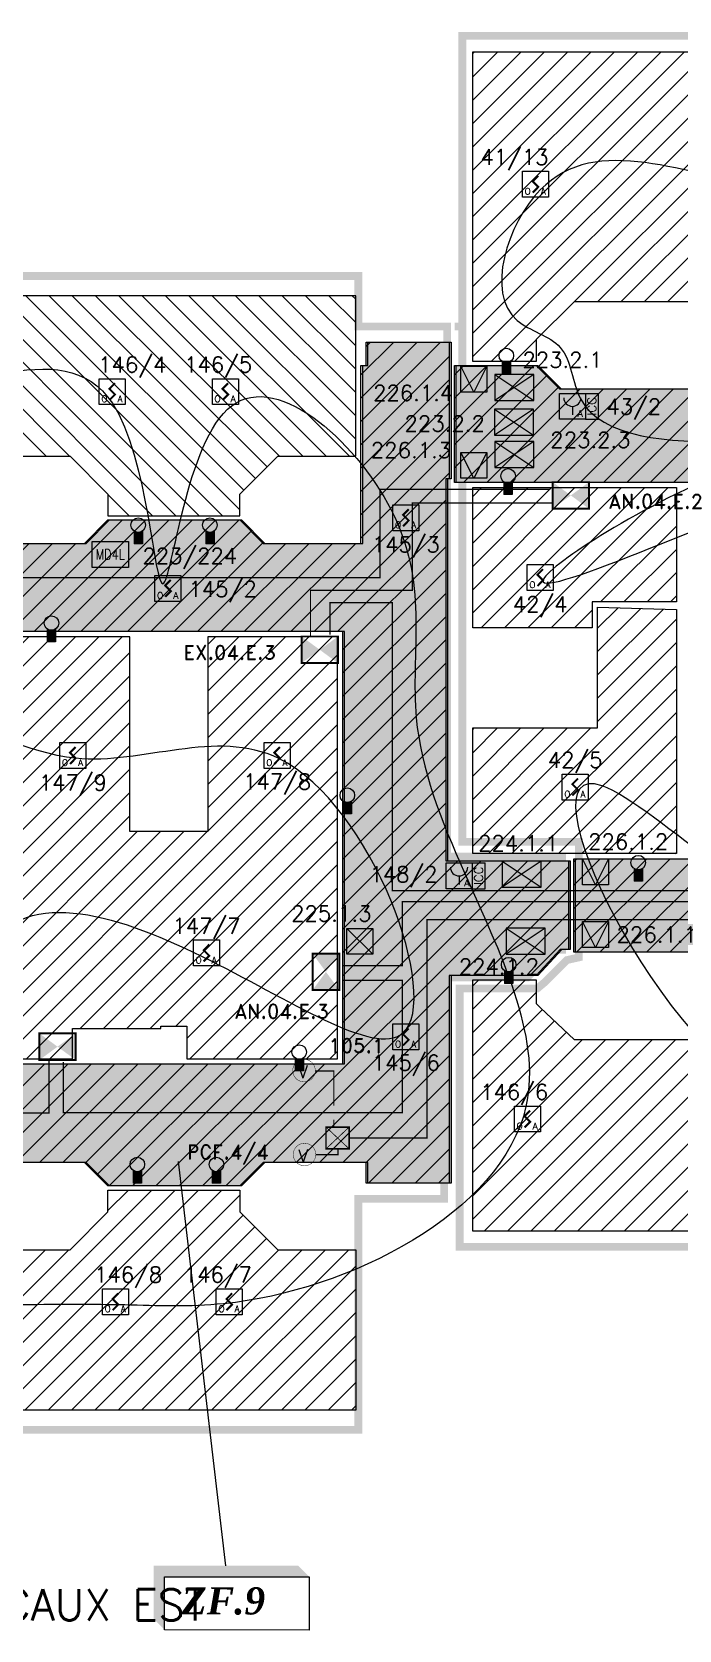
# Model space of a CAD drawing. Header units: millimetres. Extents: x 151.8 to 229.6, y -5.1 to 75.2.
# Drawn here: x 194.03 to 206.48, y -4.03 to 26.75 of the extents above; entities that cross this region are included whole.
import ezdxf
from ezdxf.enums import TextEntityAlignment as Align

# ---------------------------------------------------------------- set-up
doc = ezdxf.new("R2010")
doc.units = ezdxf.units.MM
doc.linetypes.add('CONTINU', pattern=[0])
doc.linetypes.add('SLD', pattern=[0])
for name, color, linetype in [('ATEIS MISE EN SECURITE', 7, 'Continuous'), ('ATEIS ZONES MES', 7, 'Continuous'), ('JCC-ADRESSAGE', 6, 'Continuous'), ('JCC-ALARME GENERALE SELECTIVE', 3, 'Continuous'), ('JCC-CCF', 6, 'Continuous'), ('JCC-DECLENCHEUR MANUEL AVEC ISOLATEUR', 5, 'Continuous'), ('JCC-ELEMENT DEPORTE_4 L DAS', 1, 'Continuous'), ('JCC-FILERIE SDI', 6, 'Continuous'), ('JCC-INDICATEUR ACTION', 1, 'Continuous'), ('JCC-LOCAUX', 4, 'Continuous'), ('JCC-OPTIQUE_A', 1, 'Continuous'), ('JCC-VENTOUSE_PCF', 1, 'Continuous'), ('JCC-ZONING ZDA-ZDM', 5, 'Continuous')]:
    doc.layers.add(name, color=color, linetype=linetype)
doc.layers.add('JCC-MD4L', color=1, linetype='Continuous', lineweight=0)
doc.styles.add('HELVL', font='ROMAND.SHX')
doc.styles.add('LOCAUX', font='romans.shx', dxfattribs={"width": 0.75})
doc.styles.add('ROMANC', font='romanc')
doc.styles.get("Standard").update_dxf_attribs({"font": 'romans.shx'})
doc.styles.add('TEXTE', font='romans.shx')
pattern_1 = [(45, (160.01113, -1e-06), (-0.2245064, 0.2245064), [])]
pattern_2 = [(45, (160.01147, 0), (-0.2245064, 0.2245064), [])]
pattern_3 = [(0, (106.55161, 0), (0.079375, 0.15875), [0, -0.15875])]

# ---------------------------------------------------------------- blocks, each defined once
blk = doc.blocks.new('optique_a')
at = {"layer": 'JCC-OPTIQUE_A', "color": 0}
blk.add_lwpolyline([(-2.5, 2.5), (2.5, 2.5), (2.5, -2.5), (-2.5, -2.5)], close=True, dxfattribs=at)
at = {"layer": 'JCC-OPTIQUE_A', "color": 0, "const_width": 0.385}
blk.add_lwpolyline([(0.54, 1.63), (-0.54, 0.54), (0.54, -0.54), (-0.54, -1.63)], dxfattribs=at)
at = {"layer": 'JCC-ADRESSAGE', "style": 'TEXTE'}
blk.add_attdef('ADRESSE', text='', height=3, dxfattribs=at).set_placement((0, 5), align=Align.MIDDLE)
at = {"layer": 'JCC-LOCAUX', "style": 'LOCAUX', "width": 0.85, "flags": 8}
for p in [(0, 13.75), (0, 11.25), (0, 8.75)]:
    blk.add_attdef('PIECE', text='', height=1.75, dxfattribs=at).set_placement(p, align=Align.MIDDLE)
at = {"layer": 'JCC-OPTIQUE_A', "color": 0}
for s, p in [('O', (-1.5, -2)), ('A', (1.5, -2))]:
    blk.add_text(s, height=1.25, dxfattribs=at).set_placement(p, align=Align.CENTER)
blk = doc.blocks.new('alarme générale selective')
at = {"layer": 'JCC-ALARME GENERALE SELECTIVE', "color": 0}
for p, q in [((2.5, -2.5), (-2.5, 2.5)), ((-2.5, -2.5), (2.5, 2.5))]:
    blk.add_line(p, q, dxfattribs=at)
blk.add_lwpolyline([(-2.5, 2.5), (2.5, 2.5), (2.5, -2.5), (-2.5, -2.5)], close=True, dxfattribs=at)
at = {"layer": 'JCC-ADRESSAGE', "style": 'TEXTE'}
blk.add_attdef('ADRESSE', text='', height=3, dxfattribs=at).set_placement((0, 5), align=Align.MIDDLE)
at = {"layer": 'JCC-LOCAUX', "style": 'LOCAUX', "width": 0.85, "flags": 8}
for p in [(0, 13.75), (0, 11.25), (0, 8.75)]:
    blk.add_attdef('PIECE', text='', height=1.75, dxfattribs=at).set_placement(p, align=Align.MIDDLE)
blk = doc.blocks.new('déclencheur manuel avec isolateur')
at = {"layer": 'JCC-DECLENCHEUR MANUEL AVEC ISOLATEUR', "color": 0}
for p, q in [((2.5, 2.5), (5.02, 2.5)), ((5.02, -2.5), (5.02, 2.5)), ((0, 0), (0, -1.66)), ((2.5, -2.5), (5.02, -2.5))]:
    blk.add_line(p, q, dxfattribs=at)
blk.add_lwpolyline([(-2.5, 2.5), (2.5, 2.5), (2.5, -2.5), (-2.5, -2.5)], close=True, dxfattribs=at)
blk.add_arc((0, 1.66), 1.66, 180, 0, dxfattribs=at)
at = {"layer": 'JCC-ADRESSAGE', "style": 'TEXTE'}
blk.add_attdef('ADRESSE', text='', height=3, dxfattribs=at).set_placement((0, 5), align=Align.MIDDLE)
at = {"layer": 'JCC-DECLENCHEUR MANUEL AVEC ISOLATEUR', "color": 0}
blk.add_text('ICC', height=1.668, rotation=90, dxfattribs=at).set_placement((3.76, 0), align=Align.MIDDLE_CENTER)
blk.add_text('A', height=1.25, dxfattribs=at).set_placement((1.5, -2), align=Align.CENTER)
at = {"layer": 'JCC-LOCAUX', "style": 'LOCAUX', "width": 0.85, "flags": 8}
for p in [(0, 13.75), (0, 11.25), (0, 8.75)]:
    blk.add_attdef('PIECE', text='', height=1.75, dxfattribs=at).set_placement(p, align=Align.MIDDLE)
blk = doc.blocks.new('clapet coupe feu_Réarm élect')
at = {"layer": 'JCC-CCF'}
h = blk.add_hatch(color=0, dxfattribs=at)
h.paths.add_polyline_path([(-3.76, 2.5), (-3.76, -2.5), (0, 0)])
h.paths.add_polyline_path([(3.76, 2.5), (0, 0), (3.76, -2.5)])
at = {"layer": 'JCC-CCF', "color": 0}
for p, q in [((3.76, 2.5), (-3.76, -2.5)), ((-3.76, 2.5), (3.76, -2.5))]:
    blk.add_line(p, q, dxfattribs=at)
blk.add_lwpolyline([(3.76, 2.5), (-3.76, 2.5), (-3.76, -2.5), (3.76, -2.5)], close=True, dxfattribs=at)
at = {"layer": 'JCC-ADRESSAGE', "style": 'TEXTE'}
blk.add_attdef('ADRESSE', text='', height=3, dxfattribs=at).set_placement((0, 5), align=Align.MIDDLE)
at = {"layer": 'JCC-LOCAUX', "style": 'LOCAUX', "width": 0.85, "flags": 8}
for p in [(0, 13.75), (0, 11.25), (0, 8.75)]:
    blk.add_attdef('PIECE', text='', height=1.75, dxfattribs=at).set_placement(p, align=Align.MIDDLE)
blk = doc.blocks.new('ventouse PCF')
at = {"layer": 'JCC-VENTOUSE_PCF'}
blk.add_hatch(color=0, dxfattribs=at).paths.add_polyline_path([(0, -2.5), (2.5, 2.5), (-2.5, 2.5)])
at = {"layer": 'JCC-VENTOUSE_PCF', "color": 0}
for p, q in [((0, -2.5), (-2.5, 2.5)), ((2.5, 2.5), (0, -2.5))]:
    blk.add_line(p, q, dxfattribs=at)
blk.add_lwpolyline([(-2.5, 2.5), (2.5, 2.5), (2.5, -2.5), (-2.5, -2.5)], close=True, dxfattribs=at)
at = {"layer": 'JCC-ADRESSAGE', "style": 'TEXTE'}
blk.add_attdef('ADRESSE', text='', height=3, dxfattribs=at).set_placement((0, 5), align=Align.MIDDLE)
at = {"layer": 'JCC-LOCAUX', "style": 'LOCAUX', "width": 0.85, "flags": 8}
for p in [(0, 13.75), (0, 11.25), (0, 8.75)]:
    blk.add_attdef('PIECE', text='', height=1.75, dxfattribs=at).set_placement(p, align=Align.MIDDLE)
blk = doc.blocks.new('indicateur action')
at = {"layer": 'JCC-INDICATEUR ACTION'}
blk.add_hatch(color=0, dxfattribs=at).paths.add_polyline_path([(0.8, -0.05, -0.315344), (-0.8, -0.05), (-0.8, -2.5), (0.8, -2.5)])
at = {"layer": 'JCC-INDICATEUR ACTION', "color": 0}
for p, q in [((-0.8, -0.05), (-0.8, -2.5)), ((0.8, -2.5), (-0.8, -2.5)), ((0.8, -0.05), (0.8, -2.5))]:
    blk.add_line(p, q, dxfattribs=at)
blk.add_circle((0, 1.1), 1.4, dxfattribs=at)
at = {"layer": 'JCC-ADRESSAGE', "style": 'TEXTE'}
blk.add_attdef('ADRESSE', text='', height=3, dxfattribs=at).set_placement((0, 5), align=Align.MIDDLE)
at = {"layer": 'JCC-LOCAUX', "lineweight": 0, "style": 'LOCAUX', "width": 0.75, "flags": 8}
for p in [(0, 13.75), (0, 11.25), (0, 8.75)]:
    blk.add_attdef('PIECE', text='', height=1.75, dxfattribs=at).set_placement(p, align=Align.MIDDLE)
blk = doc.blocks.new('MD4L')
at = {"layer": 'JCC-ELEMENT DEPORTE_4 L DAS', "color": 0}
blk.add_lwpolyline([(-3.5, 2.5), (3.5, 2.5), (3.5, -2.5), (-3.5, -2.5)], close=True, dxfattribs=at)
at = {"layer": 'JCC-ADRESSAGE', "style": 'TEXTE'}
blk.add_attdef('ADRESSE', text='', height=3, dxfattribs=at).set_placement((0, 5), align=Align.MIDDLE)
at = {"layer": 'JCC-ELEMENT DEPORTE_4 L DAS', "color": 0, "width": 0.8}
blk.add_text('MD4L', height=2, dxfattribs=at).set_placement((0, 0), align=Align.MIDDLE_CENTER)
blk = doc.blocks.new("VOLETS D'AMENEE D'AIR DESENFUMAGE")
at = {"color": 3, "linetype": 'SLD', "const_width": 0.373}
blk.add_lwpolyline([(0, 5.12), (0, 0), (6.97, 0), (6.97, 5.12)], close=True, dxfattribs=at)
at = {"color": 3, "linetype": 'SLD'}
blk.add_solid([(0, 5.12), (0, 0), (6.97, 0), (6.97, 5.12)], dxfattribs=at)
blk = doc.blocks.new("VOLETS D'EXTRACTION DE DESENFUMAGE")
at = {"color": 1, "linetype": 'SLD', "const_width": 0.373}
blk.add_lwpolyline([(0, 5.12), (0, 0), (6.97, 0), (6.97, 5.12)], close=True, dxfattribs=at)
at = {"color": 1, "linetype": 'SLD'}
blk.add_solid([(0, 5.12), (0, 0), (6.97, 0), (6.97, 5.12)], dxfattribs=at)
blk = doc.blocks.new('BOITE DE RACCORDEMENT PCF')
at = {"color": 3, "linetype": 'Continuous', "const_width": 0.02}
blk.add_lwpolyline([(0, 0.275), (0, 0), (0.292, 0), (0.292, 0.275)], close=True, dxfattribs=at)
at = {"color": 3, "linetype": 'Continuous', "const_width": 0.01}
for points in [[(0.292, 0), (0, 0.275)], [(0.292, 0.275), (0, 0)]]:
    blk.add_lwpolyline(points, dxfattribs=at)
blk = doc.blocks.new('VENTOUSE ELECTROMANETIQUE A RUPTURE')
at = {"color": 4, "linetype": 'Continuous', "const_width": 0.00535}
blk.add_lwpolyline([(-0.142, 0, 1), (0.142, 0, 1)], format="xyb", close=True, dxfattribs=at)
at = {"color": 1, "linetype": 'SLD', "style": 'ROMANC'}
blk.add_text('V', height=0.16, dxfattribs=at).set_placement((-0.077, -0.096))

msp = doc.modelspace()

# ---------------------------------------------------------------- hatches: boundary and pattern name
at = {"layer": 'ATEIS ZONES MES'}
h = msp.add_hatch(dxfattribs=at)
h.set_pattern_fill('DOTS', color=3, scale=0.1, style=0)
h.set_pattern_definition(pattern_3)
edge = h.paths.add_edge_path()
edge.add_line((204.487, 10.785), (204.487, 10.825))
edge.add_line((204.487, 10.825), (217.143, 10.825))
edge.add_line((217.143, 10.825), (217.143, 18.075))
edge.add_line((217.143, 18.075), (216.543, 18.075))
edge.add_line((216.543, 18.075), (216.543, 17.975))
edge.add_line((216.543, 17.975), (216.643, 17.975))
edge.add_line((216.643, 17.975), (216.643, 17.575))
edge.add_line((216.643, 17.575), (216.993, 17.575))
edge.add_line((216.993, 17.575), (216.993, 15.675))
edge.add_line((216.993, 15.675), (213.594, 15.675))
edge.add_line((213.594, 15.675), (213.594, 16.275))
edge.add_line((213.594, 16.275), (212.394, 16.275))
edge.add_line((212.394, 16.275), (212.394, 18.075))
edge.add_line((212.394, 18.075), (210.237, 18.075))
edge.add_line((210.237, 18.075), (207.892, 18.075))
edge.add_line((207.892, 18.075), (203.643, 18.075))
edge.add_line((203.643, 18.075), (202.193, 18.075))
edge.add_line((202.193, 18.075), (202.193, 20.325))
edge.add_line((202.193, 20.325), (203.763, 20.325))
edge.add_line((203.763, 20.325), (204.213, 19.875))
edge.add_line((204.213, 19.875), (207.974, 19.875))
edge.add_line((207.974, 19.875), (208.424, 20.325))
edge.add_line((208.424, 20.325), (210.964, 20.325))
edge.add_line((210.964, 20.325), (211.414, 19.875))
edge.add_line((211.414, 19.875), (215.174, 19.875))
edge.add_line((215.174, 19.875), (215.624, 20.325))
edge.add_line((215.624, 20.325), (217.043, 20.325))
edge.add_line((217.043, 20.325), (217.043, 24.275))
edge.add_line((217.043, 24.275), (218.943, 24.275))
edge.add_line((218.943, 24.275), (218.943, 23.174))
edge.add_line((218.943, 23.174), (219.209, 22.908))
edge.add_line((219.209, 22.908), (219.38, 22.908))
edge.add_line((219.38, 22.908), (219.38, 21.575))
edge.add_line((219.38, 21.575), (219.393, 21.575))
edge.add_line((219.393, 21.575), (218.943, 21.125))
edge.add_line((218.943, 21.125), (218.943, 19.653))
edge.add_line((218.943, 19.653), (219.209, 19.388))
edge.add_line((219.209, 19.388), (219.38, 19.388))
edge.add_line((219.38, 19.388), (219.38, 16.561))
edge.add_line((219.38, 16.561), (219.196, 16.561))
edge.add_line((219.196, 16.561), (218.943, 16.309))
edge.add_line((218.943, 16.309), (218.944, 12.793))
edge.add_line((218.944, 12.793), (219.394, 12.343))
edge.add_line((219.394, 12.343), (219.394, 10.825))
edge.add_line((219.394, 10.825), (223.259, 10.825))
edge.add_line((223.259, 10.825), (223.259, 9.025))
edge.add_line((223.259, 9.025), (222.273, 9.025))
edge.add_line((222.273, 9.025), (221.878, 8.629))
edge.add_line((221.878, 8.629), (221.878, 8.531))
edge.add_line((221.878, 8.531), (220.56, 8.531))
edge.add_line((220.56, 8.531), (220.56, 9.025))
edge.add_line((220.56, 9.025), (218.673, 9.025))
edge.add_line((218.673, 9.025), (218.278, 8.629))
edge.add_line((218.278, 8.629), (218.278, 8.54))
edge.add_line((218.278, 8.54), (218.278, 8.531))
edge.add_line((218.278, 8.531), (215.542, 8.531))
edge.add_line((215.542, 8.531), (215.542, 8.629))
edge.add_line((215.542, 8.629), (215.146, 9.025))
edge.add_line((215.146, 9.025), (211.413, 9.025))
edge.add_line((211.413, 9.025), (210.963, 8.575))
edge.add_line((210.963, 8.575), (208.424, 8.575))
edge.add_line((208.424, 8.575), (207.975, 9.025))
edge.add_line((207.975, 9.025), (204.487, 9.025))
edge.add_line((204.487, 9.025), (204.487, 10.785))
h = msp.add_hatch(dxfattribs=at)
h.set_pattern_fill('DOTS', color=3, scale=0.1, style=0)
h.set_pattern_definition(pattern_3)
h.paths.add_polyline_path([(202.094, 18.145), (202.024, 18.145), (202.024, 10.784), (204.387, 10.785), (204.387, 9.105), (204.387, 9.075), (204.227, 9.075), (203.764, 8.575), (202.094, 8.575), (202.094, 4.575), (200.494, 4.575), (200.494, 4.975), (198.513, 4.975), (198.063, 4.525), (195.524, 4.525), (195.074, 4.975), (191.214, 4.975), (190.864, 4.525), (188.324, 4.525), (187.874, 4.975), (184.164, 4.975), (183.714, 4.525), (182.294, 4.525), (182.294, 0.925), (180.419, 0.925), (180.419, 1.98), (179.969, 2.43), (179.969, 3.65), (180.419, 4.1), (180.419, 5.575), (179.969, 6.03), (179.969, 8.57), (180.419, 9.02), (180.419, 11.125), (180.304, 11.125), (180.304, 13.665), (182.044, 13.665), (182.044, 10.775), (182.294, 10.775), (182.294, 6.875), (200.044, 6.875), (200.044, 15.2), (182.294, 15.2), (182.294, 17.35), (183.714, 17.35), (184.164, 16.9), (187.874, 16.9), (188.324, 17.35), (190.864, 17.35), (191.214, 16.9), (195.074, 16.9), (195.524, 17.35), (198.064, 17.35), (198.514, 16.9), (200.394, 16.9), (200.394, 20.325), (200.494, 20.325), (200.494, 20.775), (202.094, 20.775)])
at = {"layer": 'JCC-ZONING ZDA-ZDM'}
h = msp.add_hatch(dxfattribs=at)
h.set_pattern_fill('ANSI31', color=106, scale=0.1, style=0)
h.set_pattern_definition(pattern_1)
h.paths.add_polyline_path([(202.511, 20.405), (202.511, 26.37), (216.811, 26.37), (216.811, 20.405), (215.591, 20.405), (215.591, 20.825), (214.861, 21.555), (211.661, 21.555), (210.931, 20.825), (210.931, 20.405), (209.711, 20.405), (208.391, 20.405), (208.391, 20.825), (207.661, 21.555), (204.461, 21.555), (203.731, 20.825), (203.731, 20.405)])
h = msp.add_hatch(dxfattribs=at)
h.set_pattern_fill('ANSI31', color=42, scale=0.1, style=0)
h.set_pattern_definition(pattern_1)
edge = h.paths.add_edge_path()
edge.add_line((204.455, 10.785), (204.455, 10.825))
edge.add_line((204.455, 10.825), (217.111, 10.825))
edge.add_line((217.111, 10.825), (217.111, 18.075))
edge.add_line((217.111, 18.075), (216.511, 18.075))
edge.add_line((216.511, 18.075), (216.511, 17.975))
edge.add_line((216.511, 17.975), (216.611, 17.975))
edge.add_line((216.611, 17.975), (216.611, 17.575))
edge.add_line((216.611, 17.575), (216.961, 17.575))
edge.add_line((216.961, 17.575), (216.961, 15.675))
edge.add_line((216.961, 15.675), (213.561, 15.675))
edge.add_line((213.561, 15.675), (213.561, 16.275))
edge.add_line((213.561, 16.275), (212.361, 16.275))
edge.add_line((212.361, 16.275), (212.361, 18.075))
edge.add_line((212.361, 18.075), (210.204, 18.075))
edge.add_line((210.204, 18.075), (207.859, 18.075))
edge.add_line((207.859, 18.075), (203.611, 18.075))
edge.add_line((203.611, 18.075), (202.161, 18.075))
edge.add_line((202.161, 18.075), (202.161, 20.325))
edge.add_line((202.161, 20.325), (203.731, 20.325))
edge.add_line((203.731, 20.325), (204.181, 19.875))
edge.add_line((204.181, 19.875), (207.941, 19.875))
edge.add_line((207.941, 19.875), (208.391, 20.325))
edge.add_line((208.391, 20.325), (210.931, 20.325))
edge.add_line((210.931, 20.325), (211.381, 19.875))
edge.add_line((211.381, 19.875), (215.141, 19.875))
edge.add_line((215.141, 19.875), (215.591, 20.325))
edge.add_line((215.591, 20.325), (217.011, 20.325))
edge.add_line((217.011, 20.325), (217.011, 24.275))
edge.add_line((217.011, 24.275), (218.911, 24.275))
edge.add_line((218.911, 24.275), (218.911, 23.174))
edge.add_line((218.911, 23.174), (219.177, 22.908))
edge.add_line((219.177, 22.908), (219.348, 22.908))
edge.add_line((219.348, 22.908), (219.348, 21.575))
edge.add_line((219.348, 21.575), (219.361, 21.575))
edge.add_line((219.361, 21.575), (218.911, 21.125))
edge.add_line((218.911, 21.125), (218.911, 19.653))
edge.add_line((218.911, 19.653), (219.177, 19.388))
edge.add_line((219.177, 19.388), (219.347, 19.388))
edge.add_line((219.347, 19.388), (219.348, 16.561))
edge.add_line((219.348, 16.561), (219.163, 16.561))
edge.add_line((219.163, 16.561), (218.911, 16.309))
edge.add_line((218.911, 16.309), (218.911, 12.793))
edge.add_line((218.911, 12.793), (219.361, 12.343))
edge.add_line((219.361, 12.343), (219.361, 10.825))
edge.add_line((219.361, 10.825), (223.227, 10.825))
edge.add_line((223.227, 10.825), (223.227, 9.025))
edge.add_line((223.227, 9.025), (222.241, 9.025))
edge.add_line((222.241, 9.025), (221.846, 8.629))
edge.add_line((221.846, 8.629), (221.846, 8.531))
edge.add_line((221.846, 8.531), (220.527, 8.531))
edge.add_line((220.527, 8.531), (220.527, 9.025))
edge.add_line((220.527, 9.025), (218.641, 9.025))
edge.add_line((218.641, 9.025), (218.246, 8.629))
edge.add_line((218.246, 8.629), (218.246, 8.54))
edge.add_line((218.246, 8.54), (218.245, 8.531))
edge.add_line((218.245, 8.531), (215.51, 8.531))
edge.add_line((215.51, 8.531), (215.509, 8.629))
edge.add_line((215.509, 8.629), (215.114, 9.025))
edge.add_line((215.114, 9.025), (211.381, 9.025))
edge.add_line((211.381, 9.025), (210.931, 8.575))
edge.add_line((210.931, 8.575), (208.391, 8.575))
edge.add_line((208.391, 8.575), (207.942, 9.025))
edge.add_line((207.942, 9.025), (204.455, 9.025))
edge.add_line((204.455, 9.025), (204.455, 10.785))
h = msp.add_hatch(dxfattribs=at)
h.set_pattern_fill('ANSI31', color=174, scale=0.1, angle=180, style=0)
h.set_pattern_definition([(315, (160.02695, 21.875), (-0.2245064, -0.2245064), [])])
h.paths.add_polyline_path([(182.521, 17.43), (183.681, 17.43), (183.681, 17.888), (183.763, 17.97), (184.427, 18.58), (187.562, 18.58), (187.644, 18.498), (188.292, 17.85), (188.292, 17.43), (190.831, 17.43), (190.831, 17.85), (191.561, 18.58), (194.762, 18.58), (195.492, 17.85), (195.492, 17.43), (198.031, 17.43), (198.031, 17.85), (198.761, 18.58), (200.261, 18.58), (200.261, 21.67), (182.461, 21.67), (182.461, 17.43)])
h = msp.add_hatch(dxfattribs=at)
h.set_pattern_fill('ANSI31', color=11, scale=0.1, style=0)
h.set_pattern_definition(pattern_2)
h.paths.add_polyline_path([(202.061, 18.145), (201.991, 18.145), (201.991, 10.784), (204.355, 10.785), (204.355, 9.105), (204.355, 9.075), (204.195, 9.075), (203.731, 8.575), (202.061, 8.575), (202.061, 4.575), (200.461, 4.575), (200.461, 4.975), (198.481, 4.975), (198.031, 4.525), (195.492, 4.525), (195.042, 4.975), (191.181, 4.975), (190.831, 4.525), (188.292, 4.525), (187.842, 4.975), (184.131, 4.975), (183.681, 4.525), (182.262, 4.525), (182.261, 0.925), (180.386, 0.925), (180.386, 1.98), (179.936, 2.43), (179.936, 3.65), (180.386, 4.1), (180.386, 5.575), (179.936, 6.03), (179.936, 8.57), (180.386, 9.02), (180.386, 11.125), (180.271, 11.125), (180.271, 13.665), (182.011, 13.665), (182.011, 10.775), (182.261, 10.775), (182.261, 6.875), (200.012, 6.875), (200.012, 15.2), (182.261, 15.2), (182.261, 17.35), (183.681, 17.35), (184.131, 16.9), (187.842, 16.9), (188.292, 17.35), (190.831, 17.35), (191.181, 16.9), (195.042, 16.9), (195.492, 17.35), (198.031, 17.35), (198.481, 16.9), (200.361, 16.9), (200.361, 20.325), (200.461, 20.325), (200.461, 20.775), (202.061, 20.775)])
h = msp.add_hatch(dxfattribs=at)
h.set_pattern_fill('ANSI31', color=4, scale=0.1, style=0)
h.set_pattern_definition(pattern_2)
h.paths.add_polyline_path([(202.511, 17.975), (206.431, 17.975), (206.431, 15.775), (204.811, 15.775), (204.811, 15.274), (202.511, 15.274)])
h = msp.add_hatch(dxfattribs=at)
h.set_pattern_fill('ANSI31', color=4, scale=0.1, style=0)
h.set_pattern_definition(pattern_2)
h.paths.add_polyline_path([(206.431, 15.628), (206.431, 10.942), (206.431, 10.925), (202.511, 10.925), (202.511, 13.345), (204.911, 13.345), (204.914, 15.673)])
h = msp.add_hatch(dxfattribs=at)
h.set_pattern_fill('ANSI31', color=3, scale=0.1, style=0)
h.set_pattern_definition(pattern_2)
h.paths.add_polyline_path([(182.461, 6.975), (189.311, 6.975), (189.311, 7.6), (191.091, 7.6), (191.091, 6.975), (194.812, 6.975), (194.812, 7.555), (196.511, 7.555), (196.511, 7.6), (197.011, 7.6), (197.011, 6.975), (199.912, 6.975), (199.912, 15.1), (197.411, 15.1), (197.411, 11.35), (195.911, 11.35), (195.911, 15.1), (186.461, 15.1), (186.461, 14.85), (185.261, 14.85), (185.261, 13.4), (182.461, 13.4), (182.461, 11.35), (183.711, 11.35), (183.711, 11.25), (183.711, 10.25), (182.461, 10.25)])
h = msp.add_hatch(dxfattribs=at)
h.set_pattern_fill('ANSI31', color=106, scale=0.1, style=0)
h.set_pattern_definition(pattern_1)
h.paths.add_polyline_path([(223.978, 6.865), (223.978, 2.43), (213.397, 2.43), (213.378, 2.43), (213.378, 3.655), (202.511, 3.655), (202.511, 8.495), (203.731, 8.495), (203.731, 8.037), (203.813, 7.955), (204.461, 7.345), (207.661, 7.345), (208.391, 8.075), (208.391, 8.495), (210.931, 8.495), (210.931, 8.075), (211.661, 7.345), (213.178, 7.345), (213.178, 6.865), (213.378, 6.865), (214.76, 6.865), (215.509, 7.613), (215.509, 8.451), (218.245, 8.451), (218.246, 7.613), (218.974, 6.885), (218.995, 6.865), (220.428, 6.865), (220.528, 6.865), (220.527, 8.451), (221.846, 8.451), (221.846, 7.613), (222.594, 6.865)])
h = msp.add_hatch(dxfattribs=at)
h.set_pattern_fill('ANSI31', color=174, scale=0.1, style=0)
h.set_pattern_definition(pattern_2)
h.paths.add_polyline_path([(182.505, 4.445), (183.681, 4.445), (183.681, 3.987), (183.763, 3.905), (184.411, 3.295), (187.481, 3.295), (187.644, 3.377), (188.292, 4.025), (188.292, 4.445), (190.831, 4.445), (190.831, 4.025), (191.561, 3.295), (194.762, 3.295), (195.492, 4.025), (195.492, 4.445), (198.031, 4.445), (198.031, 4.025), (198.761, 3.295), (200.261, 3.295), (200.262, 0.205), (182.461, 0.205), (182.462, 4.445)])

# ---------------------------------------------------------------- linework, layer by layer
at = {"layer": 'ATEIS MISE EN SECURITE', "color": 3, "linetype": 'CONTINU', "const_width": 0.025}
for points in [[(187.956, 15.107), (187.956, 16.241), (200.725, 16.241), (200.725, 17.94), (204.004, 17.94)], [(199.39, 15.106), (199.39, 15.995), (201.349, 15.995), (201.349, 17.676), (204.052, 17.676)], [(201.507, 10.209), (200.967, 10.209), (200.967, 15.755), (199.763, 15.755), (199.763, 15.14)], [(212.809, 10.23), (212.809, 9.999), (201.155, 9.999), (201.155, 8.768), (200.012, 8.768)], [(199.999, 8.482), (201.155, 8.482), (201.155, 5.937), (194.632, 5.937), (194.632, 6.911)], [(194.358, 6.929), (194.358, 5.928), (182.905, 5.928), (182.905, 6.92)]]:
    msp.add_lwpolyline(points, dxfattribs=at)
at = {"layer": 'ATEIS MISE EN SECURITE', "color": 3, "const_width": 0.025}
msp.add_lwpolyline([(201.507, 10.213), (208.966, 10.213), (208.966, 10.898)], dxfattribs=at)
at = {"layer": 'ATEIS MISE EN SECURITE', "color": 6, "linetype": 'CONTINU', "const_width": 0.025}
for points in [[(200.134, 5.447), (201.63, 5.447), (201.63, 9.653), (212.852, 9.653)], [(199.483, 6.738), (199.839, 6.738), (199.839, 6.072)], [(199.839, 5.798), (199.839, 5.657)], [(199.492, 5.129), (199.919, 5.129), (199.919, 5.238)]]:
    msp.add_lwpolyline(points, dxfattribs=at)
at = {"layer": 'ATEIS ZONES MES', "color": 3}
msp.add_line((197.763, -2.79), (196.847, 4.993), dxfattribs=at)
for points in [[(191.214, 16.9), (195.074, 16.9), (195.524, 17.35), (198.064, 17.35), (198.514, 16.9), (200.394, 16.9), (200.394, 20.325), (200.494, 20.325), (200.494, 20.775), (202.094, 20.775), (202.094, 18.145), (202.024, 18.145), (202.024, 10.784), (204.387, 10.785), (204.387, 9.105), (204.387, 9.075), (204.227, 9.075), (203.764, 8.575), (202.094, 8.575), (202.094, 4.575), (200.494, 4.575), (200.494, 4.975), (198.513, 4.975), (198.063, 4.525), (195.524, 4.525), (195.074, 4.975), (191.214, 4.975)], [(207.892, 18.075), (203.643, 18.075), (202.193, 18.075), (202.193, 20.325), (203.763, 20.325), (204.213, 19.875), (207.974, 19.875)], [(182.294, 6.875), (200.044, 6.875), (200.044, 15.2), (182.294, 15.2)], [(204.487, 10.785), (204.487, 10.825), (217.143, 10.825)], [(207.975, 9.025), (204.487, 9.025), (204.487, 10.785)]]:
    msp.add_lwpolyline(points, dxfattribs=at)
at = {"layer": 'ATEIS ZONES MES', "color": 3, "linetype": 'CONTINU'}
msp.add_lwpolyline([(196.583, -4.028), (196.583, -3.004), (199.363, -3.006), (199.362, -4.03)], close=True, dxfattribs=at)
for points in [[(199.153, -2.79), (196.373, -2.789), (196.583, -2.999)], [(196.373, -2.789), (196.373, -3.818), (196.583, -2.999)], [(196.373, -3.818), (196.583, -4.028), (196.583, -2.999)], [(196.583, -2.999), (199.363, -3.001), (199.153, -2.79)]]:
    msp.add_solid(points, dxfattribs=at)
at = {"layer": 'JCC-FILERIE SDI', "color": 6, "start_tangent": (0.097794, -0.995207), "end_tangent": (0, -1)}
msp.add_spline([(212.362, 12.553), (212.624, 11.868), (211.911, 10.699), (209.311, 10.901), (208.078, 12.519), (208.729, 10.177), (205.002, 12.229), (208.587, 6.051), (210.695, 5.973), (215.721, 5.11), (218.005, 5.146), (221.416, 5.029), (218.779, 9.839), (222.074, 12.087), (216.755, 13.264), (223.027, 17.29), (222.959, 18.937), (217.951, 19.308), (222.959, 22.504), (215.579, 23.814), (211.1, 23.85), (208.201, 23.761), (203.812, 23.708), (203.366, 21.195), (204.196, 20.673), (204.592, 19.677), (209.598, 19.089), (207.423, 18.301), (203.865, 16.186), (209.802, 18.376), (211.683, 18.748), (212.575, 18.551), (213.36, 18.502), (214.645, 17.999)], degree=3, dxfattribs=at)
at = {"layer": 'JCC-FILERIE SDI', "color": 5, "start_tangent": (0, 1), "end_tangent": (0, 1)}
msp.add_spline([(183.798, 14.533), (184.665, 14.469), (183.709, 16.191), (183.431, 19.551), (184.729, 16.632), (186.584, 16.168), (188.253, 19.435), (190.548, 19.597), (195.579, 19.597), (196.553, 16.122), (197.874, 19.551), (201.004, 17.419), (201.425, 13.542), (202.352, 10.553), (203.536, 6.054), (197.717, 2.255), (195.816, 2.231), (190.846, 2.238), (183.668, 2.238), (176.389, 2.273), (176.389, 5.95), (176.389, 8.634), (178.999, 12.027), (181.239, 13.344), (183.996, 12.489), (182.461, 11.712), (182.211, 6.003), (182.236, 6.805), (191.091, 7.6), (192.225, 6.089), (193.091, 8.957), (197.292, 8.95), (201.164, 7.467), (198.783, 12.754), (194.869, 12.76), (192.072, 13.449), (186.451, 12.829), (186.101, 13.402)], degree=3, dxfattribs=at)
at = {"layer": 'JCC-ZONING ZDA-ZDM', "color": 201, "const_width": 0.15}
for points in [[(217.011, 26.675), (202.311, 26.675), (202.311, 21.075), (202.161, 21.075)], [(202.311, 21.075), (202.311, 11.15), (204.552, 11.15), (204.552, 8.925), (204.328, 8.875), (203.916, 8.463), (203.756, 8.328), (202.427, 8.328), (202.261, 8.328), (202.261, 3.35), (213.178, 3.35)]]:
    msp.add_lwpolyline(points, dxfattribs=at)
at = {"layer": 'JCC-ZONING ZDA-ZDM', "color": 106}
for points in [[(202.511, 20.405), (202.511, 26.37), (216.811, 26.37), (216.811, 20.405), (215.591, 20.405), (215.591, 20.405), (215.591, 20.825), (214.861, 21.555), (211.661, 21.555), (210.931, 20.825), (210.931, 20.405), (209.711, 20.405), (208.391, 20.405), (208.391, 20.825), (207.661, 21.555), (204.461, 21.555), (203.731, 20.825), (203.731, 20.405), (202.511, 20.405)], [(213.378, 3.655), (202.511, 3.655), (202.511, 8.495), (203.731, 8.495), (203.731, 8.037), (203.813, 7.955), (204.461, 7.345), (207.661, 7.345)]]:
    msp.add_lwpolyline(points, dxfattribs=at)
at = {"layer": 'JCC-ZONING ZDA-ZDM', "color": 1, "const_width": 0.15}
msp.add_lwpolyline([(182.111, -0.175), (200.311, -0.175), (200.311, 4.275), (201.961, 4.275), (201.961, 8.475), (201.961, 8.537), (203.561, 8.537), (204.09, 9.075), (204.232, 9.075), (204.232, 10.865), (202.061, 10.865), (202.021, 10.865), (202.021, 21.075), (200.311, 21.075), (200.311, 22.05), (182.661, 22.05)], dxfattribs=at)
at = {"layer": 'JCC-ZONING ZDA-ZDM', "color": 174}
for points in [[(182.521, 17.43), (183.681, 17.43), (183.681, 17.888), (183.763, 17.97), (184.427, 18.58), (187.562, 18.58), (187.644, 18.498), (188.292, 17.85), (188.292, 17.43), (190.831, 17.43), (190.831, 17.85), (191.561, 18.58), (194.762, 18.58), (195.492, 17.85), (195.492, 17.43), (198.031, 17.43), (198.031, 17.85), (198.761, 18.58), (200.261, 18.58), (200.261, 21.67), (182.461, 21.67), (182.461, 17.43), (182.521, 17.43)], [(182.505, 4.445), (183.681, 4.445), (183.681, 3.987), (183.763, 3.905), (184.411, 3.295), (187.481, 3.295), (187.644, 3.377), (188.292, 4.025), (188.292, 4.445), (190.831, 4.445), (190.831, 4.025), (191.561, 3.295), (194.762, 3.295), (195.492, 4.025), (195.492, 4.445), (198.031, 4.445), (198.031, 4.025), (198.761, 3.295), (200.261, 3.295), (200.262, 0.205), (182.461, 0.205), (182.462, 4.445), (182.505, 4.445)]]:
    msp.add_lwpolyline(points, dxfattribs=at)
at = {"layer": 'JCC-ZONING ZDA-ZDM', "color": 11}
for points in [[(191.181, 16.9), (195.042, 16.9), (195.492, 17.35), (198.031, 17.35), (198.481, 16.9), (200.361, 16.9), (200.361, 20.325), (200.461, 20.325), (200.461, 20.775), (202.061, 20.775), (202.061, 18.145), (201.991, 18.145), (201.991, 10.784), (204.355, 10.785), (204.355, 9.105), (204.355, 9.075), (204.195, 9.075), (203.731, 8.575), (202.061, 8.575), (202.061, 4.575), (200.461, 4.575), (200.461, 4.975), (198.481, 4.975), (198.031, 4.525), (195.492, 4.525), (195.042, 4.975), (191.181, 4.975)], [(182.261, 6.875), (200.012, 6.875), (200.012, 15.2), (182.261, 15.2)]]:
    msp.add_lwpolyline(points, dxfattribs=at)
at = {"layer": 'JCC-ZONING ZDA-ZDM', "color": 42}
for points in [[(207.859, 18.075), (203.611, 18.075), (202.161, 18.075), (202.161, 20.325), (203.731, 20.325), (204.181, 19.875), (207.941, 19.875)], [(204.455, 10.785), (204.455, 10.825), (217.111, 10.825)], [(207.942, 9.025), (204.455, 9.025), (204.455, 10.785)]]:
    msp.add_lwpolyline(points, dxfattribs=at)
at = {"layer": 'JCC-ZONING ZDA-ZDM', "color": 4}
for points in [[(202.511, 17.975), (206.431, 17.975), (206.431, 15.775), (204.811, 15.775), (204.811, 15.274), (202.511, 15.274), (202.511, 17.975)], [(206.431, 15.628), (206.431, 10.942), (206.431, 10.925), (202.511, 10.925), (202.511, 13.345), (204.911, 13.345), (204.914, 15.673), (206.431, 15.628)]]:
    msp.add_lwpolyline(points, dxfattribs=at)
at = {"layer": 'JCC-ZONING ZDA-ZDM', "color": 3}
msp.add_lwpolyline([(191.091, 6.975), (194.812, 6.975), (194.812, 7.555), (196.511, 7.555), (196.511, 7.6), (197.011, 7.6), (197.011, 6.975), (199.912, 6.975), (199.912, 15.1), (197.411, 15.1), (197.411, 11.35), (195.911, 11.35), (195.911, 15.1), (186.461, 15.1)], dxfattribs=at)

# ---------------------------------------------------------------- block references
at = {"layer": 'ATEIS MISE EN SECURITE', "linetype": 'Continuous', "xscale": 0.1, "yscale": 0.1, "zscale": 0.1}
for p, rotation in [((204.749, 18.079), 180), ((199.431, 8.995), 270)]:
    msp.add_blockref("VOLETS D'AMENEE D'AIR DESENFUMAGE", p, dxfattribs=dict(at, rotation=rotation))
at = {"layer": 'ATEIS MISE EN SECURITE', "linetype": 'Continuous'}
for name, p, xscale, yscale, zscale in [("VOLETS D'EXTRACTION DE DESENFUMAGE", (199.22, 14.594), 0.1, 0.1, 0.1), ("VOLETS D'EXTRACTION DE DESENFUMAGE", (194.173, 6.95), 0.1, 0.1, 0.1), ('VENTOUSE ELECTROMANETIQUE A RUPTURE', (199.265, 6.746), 1.5274875, 1.5274875, 1.5274875), ('BOITE DE RACCORDEMENT PCF', (199.688, 5.238), 1.5274875, 1.5274875, 1.5274875), ('VENTOUSE ELECTROMANETIQUE A RUPTURE', (199.274, 5.129), 1.5274875, 1.5274875, 1.5274875)]:
    msp.add_blockref(name, p, dxfattribs=dict(at, xscale=xscale, yscale=yscale, zscale=zscale))
at = {"layer": 'JCC-ALARME GENERALE SELECTIVE', "lineweight": 0}
ref = msp.add_blockref('alarme générale selective', (200.342, 9.235), dxfattribs=dict(at, xscale=0.1000000000000014, yscale=0.1000000000000014))
ref.add_attrib('ADRESSE', '225.1.3', dxfattribs={"layer": 'JCC-ADRESSAGE', "height": 0.3, "style": 'TEXTE'}).set_placement((199.79, 9.77), align=Align.MIDDLE)
at = {"layer": 'JCC-CCF', "lineweight": 0}
ref = msp.add_blockref('clapet coupe feu_Réarm élect', (203.311, 19.9), dxfattribs=dict(at, xscale=0.09999999999999432, yscale=0.09999999999999432))
ref.add_attrib('ADRESSE', '223.2.1', dxfattribs={"layer": 'JCC-ADRESSAGE', "height": 0.3, "style": 'TEXTE'}).set_placement((204.239, 20.434), align=Align.MIDDLE)
ref = msp.add_blockref('clapet coupe feu_Réarm élect', (203.304, 19.234), dxfattribs=dict(at, xscale=0.09999999999999432, yscale=0.09999999999999432))
ref.add_attrib('ADRESSE', '223.2.2', dxfattribs={"layer": 'JCC-ADRESSAGE', "height": 0.3, "style": 'TEXTE'}).set_placement((201.972, 19.207), align=Align.MIDDLE)
ref = msp.add_blockref('clapet coupe feu_Réarm élect', (203.314, 18.614), dxfattribs=dict(at, xscale=0.09999999999999432, yscale=0.09999999999999432))
ref.add_attrib('ADRESSE', '223.2.3', dxfattribs={"layer": 'JCC-ADRESSAGE', "height": 0.3, "style": 'TEXTE'}).set_placement((204.776, 18.893), align=Align.MIDDLE)
ref = msp.add_blockref('clapet coupe feu_Réarm élect', (203.453, 10.528), dxfattribs=dict(at, xscale=0.09999999999999432, yscale=0.09999999999999432))
ref.add_attrib('ADRESSE', '224.1.1', dxfattribs={"layer": 'JCC-ADRESSAGE', "height": 0.3, "style": 'TEXTE'}).set_placement((203.388, 11.124), align=Align.MIDDLE)
ref = msp.add_blockref('clapet coupe feu_Réarm élect', (203.53, 9.237), dxfattribs=dict(at, xscale=0.09999999999999432, yscale=0.09999999999999432))
ref.add_attrib('ADRESSE', '224.1.2', dxfattribs={"layer": 'JCC-ADRESSAGE', "height": 0.3, "style": 'TEXTE'}).set_placement((203.016, 8.748), align=Align.MIDDLE)
at = {"layer": 'JCC-DECLENCHEUR MANUEL AVEC ISOLATEUR'}
ref = msp.add_blockref('déclencheur manuel avec isolateur', (204.429, 19.539), dxfattribs=dict(at, xscale=0.1000000000000014, yscale=0.1000000000000014))
ref.add_attrib('ADRESSE', '43/2', dxfattribs={"layer": 'JCC-ADRESSAGE', "height": 0.3, "style": 'TEXTE'}).set_placement((205.611, 19.512), align=Align.MIDDLE)
ref = msp.add_blockref('déclencheur manuel avec isolateur', (202.249, 10.496), dxfattribs=dict(at, xscale=0.1000000000000014, yscale=0.1000000000000014))
ref.add_attrib('ADRESSE', '148/2', dxfattribs={"layer": 'JCC-ADRESSAGE', "height": 0.3, "style": 'TEXTE'}).set_placement((201.181, 10.504), align=Align.MIDDLE)
at = {"layer": 'JCC-INDICATEUR ACTION', "lineweight": 0, "xscale": 0.1000000000000014, "yscale": 0.1000000000000014}
for p in [(203.159, 20.408), (203.193, 18.09), (196.074, 17.141), (197.454, 17.141), (194.404, 15.255), (200.099, 11.939), (205.696, 10.641), (203.203, 8.676), (199.173, 6.992), (196.057, 4.827), (197.579, 4.827)]:
    msp.add_blockref('indicateur action', p, dxfattribs=at)
at = {"layer": 'JCC-MD4L', "lineweight": 0}
ref = msp.add_blockref('MD4L', (195.536, 16.687), dxfattribs=dict(at, xscale=0.1000000000000014, yscale=0.1000000000000014))
ref.add_attrib('ADRESSE', '223/224', dxfattribs={"layer": 'JCC-ADRESSAGE', "height": 0.3, "style": 'TEXTE'}).set_placement((197.067, 16.636), align=Align.MIDDLE)
at = {"layer": 'JCC-OPTIQUE_A', "lineweight": 0}
ref = msp.add_blockref('optique_a', (203.719, 23.818), dxfattribs=dict(at, xscale=0.1000000000000014, yscale=0.1000000000000014))
ref.add_attrib('ADRESSE', '41/13', dxfattribs={"layer": 'JCC-ADRESSAGE', "height": 0.3, "style": 'TEXTE'}).set_placement((203.317, 24.318), align=Align.MIDDLE)
ref = msp.add_blockref('optique_a', (195.574, 19.822), dxfattribs=dict(at, xscale=0.1000000000000014, yscale=0.1000000000000014))
ref.add_attrib('ADRESSE', '146/4', dxfattribs={"layer": 'JCC-ADRESSAGE', "height": 0.3, "style": 'TEXTE'}).set_placement((195.961, 20.322), align=Align.MIDDLE)
ref = msp.add_blockref('optique_a', (197.751, 19.822), dxfattribs=dict(at, xscale=0.1000000000000014, yscale=0.1000000000000014))
ref.add_attrib('ADRESSE', '146/5', dxfattribs={"layer": 'JCC-ADRESSAGE', "height": 0.3, "style": 'TEXTE'}).set_placement((197.611, 20.322), align=Align.MIDDLE)
ref = msp.add_blockref('optique_a', (201.225, 17.393), dxfattribs=dict(at, xscale=0.09999999999999432, yscale=0.09999999999999432))
ref.add_attrib('ADRESSE', '145/3', dxfattribs={"layer": 'JCC-ADRESSAGE', "height": 0.3, "style": 'TEXTE'}).set_placement((201.225, 16.857), align=Align.MIDDLE)
ref = msp.add_blockref('optique_a', (203.81, 16.241), dxfattribs=dict(at, xscale=0.1000000000000014, yscale=0.1000000000000014))
ref.add_attrib('ADRESSE', '42/4', dxfattribs={"layer": 'JCC-ADRESSAGE', "height": 0.3, "style": 'TEXTE'}).set_placement((203.81, 15.705), align=Align.MIDDLE)
ref = msp.add_blockref('optique_a', (196.647, 16.033), dxfattribs=dict(at, xscale=0.09999999999999432, yscale=0.09999999999999432))
ref.add_attrib('ADRESSE', '145/2', dxfattribs={"layer": 'JCC-ADRESSAGE', "height": 0.3, "style": 'TEXTE'}).set_placement((197.699, 15.999), align=Align.MIDDLE)
ref = msp.add_blockref('optique_a', (194.815, 12.814), dxfattribs=dict(at, xscale=0.1000000000000014, yscale=0.1000000000000014))
ref.add_attrib('ADRESSE', '147/9', dxfattribs={"layer": 'JCC-ADRESSAGE', "height": 0.3, "style": 'TEXTE'}).set_placement((194.815, 12.27), align=Align.MIDDLE)
ref = msp.add_blockref('optique_a', (198.747, 12.814), dxfattribs=dict(at, xscale=0.1000000000000014, yscale=0.1000000000000014))
ref.add_attrib('ADRESSE', '147/8', dxfattribs={"layer": 'JCC-ADRESSAGE', "height": 0.3, "style": 'TEXTE'}).set_placement((198.747, 12.29), align=Align.MIDDLE)
at = {"layer": 'JCC-OPTIQUE_A', "lineweight": 0, "xscale": 0.1000000000000014, "yscale": 0.1000000000000014}
for p, values in [((204.483, 12.207), {'ADRESSE': '42/5'}), ((197.387, 9.011), {'ADRESSE': '147/7'})]:
    msp.add_blockref('optique_a', p, dxfattribs=at).add_auto_attribs(values)
at = {"layer": 'JCC-OPTIQUE_A', "lineweight": 0}
ref = msp.add_blockref('optique_a', (201.225, 7.393), dxfattribs=dict(at, xscale=0.09999999999999432, yscale=0.09999999999999432))
ref.add_attrib('ADRESSE', '145/6', dxfattribs={"layer": 'JCC-ADRESSAGE', "height": 0.3, "style": 'TEXTE'}).set_placement((201.225, 6.875), align=Align.MIDDLE)
ref = msp.add_blockref('optique_a', (203.563, 5.813), dxfattribs=dict(at, xscale=0.1000000000000014, yscale=0.1000000000000014))
ref.add_attrib('ADRESSE', '146/6', dxfattribs={"layer": 'JCC-ADRESSAGE', "height": 0.3, "style": 'TEXTE'}).set_placement((203.311, 6.313), align=Align.MIDDLE)
ref = msp.add_blockref('optique_a', (195.637, 2.293), dxfattribs=dict(at, xscale=0.1000000000000014, yscale=0.1000000000000014))
ref.add_attrib('ADRESSE', '146/8', dxfattribs={"layer": 'JCC-ADRESSAGE', "height": 0.3, "style": 'TEXTE'}).set_placement((195.879, 2.793), align=Align.MIDDLE)
ref = msp.add_blockref('optique_a', (197.827, 2.293), dxfattribs=dict(at, xscale=0.1000000000000014, yscale=0.1000000000000014))
ref.add_attrib('ADRESSE', '146/7', dxfattribs={"layer": 'JCC-ADRESSAGE', "height": 0.3, "style": 'TEXTE'}).set_placement((197.608, 2.793), align=Align.MIDDLE)
at = {"layer": 'JCC-VENTOUSE_PCF', "lineweight": 0}
ref = msp.add_blockref('ventouse PCF', (202.535, 20.061), dxfattribs=dict(at, xscale=0.1000000000000014, yscale=0.1000000000000014))
ref.add_attrib('ADRESSE', '226.1.4', dxfattribs={"layer": 'JCC-ADRESSAGE', "height": 0.3, "style": 'TEXTE'}).set_placement((201.365, 19.797), align=Align.MIDDLE)
ref = msp.add_blockref('ventouse PCF', (202.535, 18.403), dxfattribs=dict(at, xscale=0.1000000000000014, yscale=0.1000000000000014))
ref.add_attrib('ADRESSE', '226.1.3', dxfattribs={"layer": 'JCC-ADRESSAGE', "height": 0.3, "style": 'TEXTE'}).set_placement((201.324, 18.695), align=Align.MIDDLE)
ref = msp.add_blockref('ventouse PCF', (204.876, 10.573), dxfattribs=dict(at, xscale=0.1000000000000014, yscale=0.1000000000000014))
ref.add_attrib('ADRESSE', '226.1.2', dxfattribs={"layer": 'JCC-ADRESSAGE', "height": 0.3, "style": 'TEXTE'}).set_placement((205.503, 11.154), align=Align.MIDDLE)
ref = msp.add_blockref('ventouse PCF', (204.876, 9.364), dxfattribs=dict(at, xscale=0.1000000000000014, yscale=0.1000000000000014))
ref.add_attrib('ADRESSE', '226.1.1', dxfattribs={"layer": 'JCC-ADRESSAGE', "height": 0.3, "style": 'TEXTE'}).set_placement((206.052, 9.365), align=Align.MIDDLE)

# ---------------------------------------------------------------- texts
at = {"layer": 'ATEIS MISE EN SECURITE', "color": 0, "style": 'HELVL'}
for s, p in [('AN.04.E.2', (205.128, 17.57)), ('EX.04.E.3', (196.946, 14.661)), ('AN.04.E.3', (197.93, 7.75)), ('105.1', (199.738, 7.089)), ('PCF.4/4', (197.015, 5.038))]:
    msp.add_text(s, height=0.2749, dxfattribs=at).set_placement(p)
at = {"layer": 'ATEIS ZONES MES', "insert": (196.909, -3.204), "char_height": 0.525, "width": 10.93839, "attachment_point": 1, "rotation": 359.9802}
msp.add_mtext('{\\fTimes New Roman|b1|i1|c0|p18;ZF.9}', dxfattribs=at)
at = {"layer": 'JCC-ZONING ZDA-ZDM', "color": 3, "insert": (183.183, -3.244), "char_height": 0.6, "width": 18.5478, "attachment_point": 1}
msp.add_mtext('ZDA 147 BUREAUX ET LOCAUX EST', dxfattribs=at)

doc.saveas('drawing.dxf')
